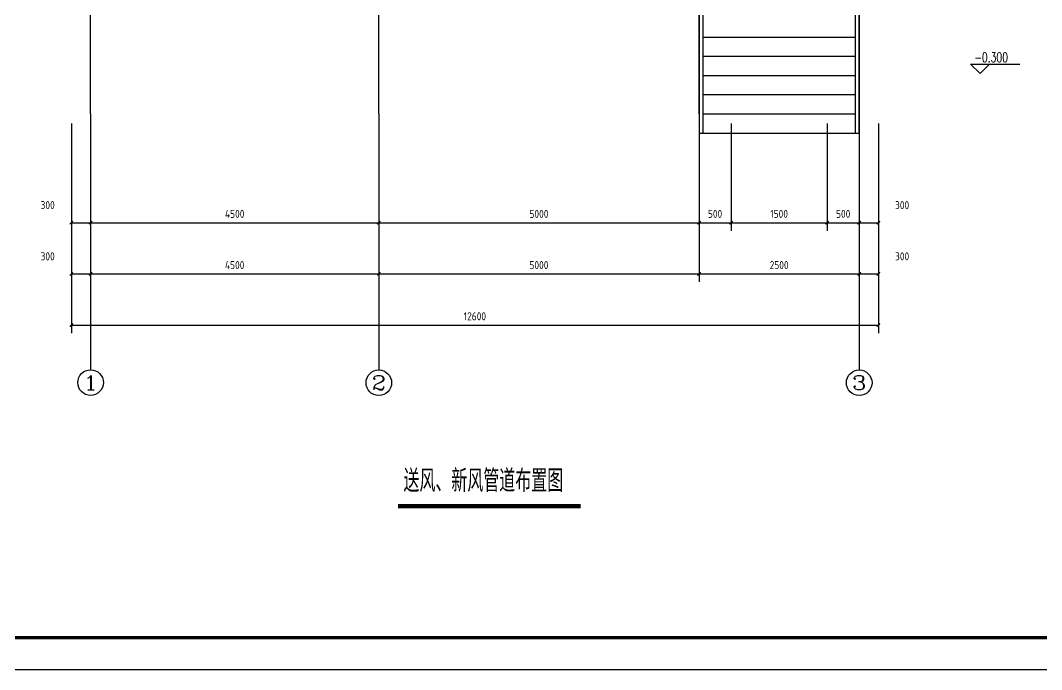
# Model space of a CAD drawing. Extents: x 5136380 to 5447195, y -425726 to -253846.
# Drawn here: x 5273189 to 5289132, y -399873 to -389733 of the extents above; entities that cross this region are included whole.
import ezdxf
from ezdxf.enums import TextEntityAlignment as Align

# ---------------------------------------------------------------- set-up
doc = ezdxf.new("R2010")
doc.units = 0
doc.header["$LTSCALE"] = 1000
doc.header["$MEASUREMENT"] = 0
doc.linetypes.add('DOTE', pattern=[2.42, 2, -0.2, 0.02, -0.2])
doc.layers.get('0').update_dxf_attribs({"linetype": 'CONTINUOUS'})
doc.layers.get('Defpoints').update_dxf_attribs({"linetype": 'CONTINUOUS'})
for name, color, linetype in [('AXIS', 3, 'CONTINUOUS'), ('AXIS_TEXT', 7, 'CONTINUOUS'), ('DIM_ELEV', 3, 'CONTINUOUS'), ('DIM_SYMB', 3, 'CONTINUOUS'), ('DOTE', 252, 'CONTINUOUS'), ('PUB_TEXT', 7, 'CONTINUOUS'), ('PUB_TITLE', 4, 'CONTINUOUS'), ('STAIR', 5, 'CONTINUOUS')]:
    doc.layers.add(name, color=color, linetype=linetype)
doc.styles.add('_TCH_AXIS', font='COMPLEX', dxfattribs={"bigfont": 'GBCBIG'})
doc.styles.add('_TCH_DIM', font='SIMPLEX', dxfattribs={"bigfont": 'GBCBIG'})
doc.styles.add('COMPLEX', font='COMPLEX')
doc.styles.add('sceie', font='sceie.shx', dxfattribs={"bigfont": 'sceic.shx'})
doc.styles.add('样式 1', font='sceie.shx', dxfattribs={"width": 0.75, "bigfont": 'sceic.shx'})
doc.dimstyles.new('副本 STANDARD', dxfattribs={"dimscale": 50, "dimtxt": 2.5, "dimasz": 1, "dimexe": 2.5, "dimexo": 3, "dimgap": 1.5, "dimtad": 1, "dimdec": 0, "dimzin": 0, "dimdsep": 46, "dimtxsty": 'sceie', "dimblk": 'ARCHTICK', "dimcen": 0.09, "dimadec": 0, "dimazin": 0, "dimtfac": 1, "dimtdec": 0, "dimtix": 1, "dimtmove": 2, "dimatfit": 3, "dimfxl": 0, "dimtolj": 1, "dimtzin": 0, "dimarcsym": 0})

# ---------------------------------------------------------------- blocks, each defined once
blk = doc.blocks.new('_ArchTick')
at = {"color": 0, "linetype": 'ByBlock', "const_width": 0.4}
blk.add_lwpolyline([(-0.5, -0.5), (0.5, 0.5)], dxfattribs=at)
blk = doc.blocks.new('*D186')
at = {"color": 0, "lineweight": -2, "transparency": 16777216}
for p, q in [((5273984, -391343), (5273984, -393018)), ((5274284, -391343), (5274284, -393018)), ((5273984, -392893), (5274284, -392893))]:
    blk.add_line(p, q, dxfattribs=at)
at = {"layer": 'Defpoints', "color": 0, "transparency": 16777216}
for p in [(5273984, -391193), (5274284, -391193), (5274284, -392893)]:
    blk.add_point(p, dxfattribs=at)
at = {"color": 0, "lineweight": -2, "transparency": 16777216, "xscale": 50, "yscale": 50, "zscale": 50, "rotation": 180}
blk.add_blockref('_ArchTick', (5273984, -392893), dxfattribs=at)
at = {"color": 0, "lineweight": -2, "transparency": 16777216, "xscale": 50, "yscale": 50, "zscale": 50}
blk.add_blockref('_ArchTick', (5274284, -392893), dxfattribs=at)
at = {"color": 0, "transparency": 16777216, "insert": (5273614, -392618), "char_height": 125, "attachment_point": 5, "style": 'sceie'}
blk.add_mtext('\\A1;300', dxfattribs=at)
blk = doc.blocks.new('*D187')
at = {"color": 0, "lineweight": -2, "transparency": 16777216}
for p, q in [((5274284, -391343), (5274284, -393018)), ((5278784, -391343), (5278784, -393018)), ((5274284, -392893), (5278784, -392893))]:
    blk.add_line(p, q, dxfattribs=at)
at = {"layer": 'Defpoints', "color": 0, "transparency": 16777216}
for p in [(5274284, -391193), (5278784, -391193), (5278784, -392893)]:
    blk.add_point(p, dxfattribs=at)
at = {"color": 0, "lineweight": -2, "transparency": 16777216, "xscale": 50, "yscale": 50, "zscale": 50, "rotation": 180}
blk.add_blockref('_ArchTick', (5274284, -392893), dxfattribs=at)
at = {"color": 0, "lineweight": -2, "transparency": 16777216, "xscale": 50, "yscale": 50, "zscale": 50}
blk.add_blockref('_ArchTick', (5278784, -392893), dxfattribs=at)
at = {"color": 0, "transparency": 16777216, "insert": (5276534, -392755), "char_height": 125, "attachment_point": 5, "style": 'sceie'}
blk.add_mtext('\\A1;4500', dxfattribs=at)
blk = doc.blocks.new('*D188')
at = {"color": 0, "lineweight": -2, "transparency": 16777216}
for p, q in [((5278784, -391343), (5278784, -393018)), ((5283784, -391343), (5283784, -393018)), ((5278784, -392893), (5283784, -392893))]:
    blk.add_line(p, q, dxfattribs=at)
at = {"layer": 'Defpoints', "color": 0, "transparency": 16777216}
for p in [(5278784, -391193), (5283784, -391193), (5283784, -392893)]:
    blk.add_point(p, dxfattribs=at)
at = {"color": 0, "lineweight": -2, "transparency": 16777216, "xscale": 50, "yscale": 50, "zscale": 50, "rotation": 180}
blk.add_blockref('_ArchTick', (5278784, -392893), dxfattribs=at)
at = {"color": 0, "lineweight": -2, "transparency": 16777216, "xscale": 50, "yscale": 50, "zscale": 50}
blk.add_blockref('_ArchTick', (5283784, -392893), dxfattribs=at)
at = {"color": 0, "transparency": 16777216, "insert": (5281284, -392755), "char_height": 125, "attachment_point": 5, "style": 'sceie'}
blk.add_mtext('\\A1;5000', dxfattribs=at)
blk = doc.blocks.new('*D189')
at = {"color": 0, "lineweight": -2, "transparency": 16777216}
for p, q in [((5283784, -391343), (5283784, -393018)), ((5284284, -391343), (5284284, -393018)), ((5283784, -392893), (5284284, -392893))]:
    blk.add_line(p, q, dxfattribs=at)
at = {"layer": 'Defpoints', "color": 0, "transparency": 16777216}
for p in [(5283784, -391193), (5284284, -391193), (5284284, -392893)]:
    blk.add_point(p, dxfattribs=at)
at = {"color": 0, "lineweight": -2, "transparency": 16777216, "xscale": 50, "yscale": 50, "zscale": 50, "rotation": 180}
blk.add_blockref('_ArchTick', (5283784, -392893), dxfattribs=at)
at = {"color": 0, "lineweight": -2, "transparency": 16777216, "xscale": 50, "yscale": 50, "zscale": 50}
blk.add_blockref('_ArchTick', (5284284, -392893), dxfattribs=at)
at = {"color": 0, "transparency": 16777216, "insert": (5284034, -392755), "char_height": 125, "attachment_point": 5, "style": 'sceie'}
blk.add_mtext('\\A1;500', dxfattribs=at)
blk = doc.blocks.new('*D190')
at = {"color": 0, "lineweight": -2, "transparency": 16777216}
for p, q in [((5284284, -391343), (5284284, -393018)), ((5285784, -391343), (5285784, -393018)), ((5284284, -392893), (5285784, -392893))]:
    blk.add_line(p, q, dxfattribs=at)
at = {"layer": 'Defpoints', "color": 0, "transparency": 16777216}
for p in [(5284284, -391193), (5285784, -391193), (5285784, -392893)]:
    blk.add_point(p, dxfattribs=at)
at = {"color": 0, "lineweight": -2, "transparency": 16777216, "xscale": 50, "yscale": 50, "zscale": 50, "rotation": 180}
blk.add_blockref('_ArchTick', (5284284, -392893), dxfattribs=at)
at = {"color": 0, "lineweight": -2, "transparency": 16777216, "xscale": 50, "yscale": 50, "zscale": 50}
blk.add_blockref('_ArchTick', (5285784, -392893), dxfattribs=at)
at = {"color": 0, "transparency": 16777216, "insert": (5285034, -392755), "char_height": 125, "attachment_point": 5, "style": 'sceie'}
blk.add_mtext('\\A1;1500', dxfattribs=at)
blk = doc.blocks.new('*D191')
at = {"color": 0, "lineweight": -2, "transparency": 16777216}
for p, q in [((5285784, -391343), (5285784, -393018)), ((5286284, -391343), (5286284, -393018)), ((5285784, -392893), (5286284, -392893))]:
    blk.add_line(p, q, dxfattribs=at)
at = {"layer": 'Defpoints', "color": 0, "transparency": 16777216}
for p in [(5285784, -391193), (5286284, -391193), (5286284, -392893)]:
    blk.add_point(p, dxfattribs=at)
at = {"color": 0, "lineweight": -2, "transparency": 16777216, "xscale": 50, "yscale": 50, "zscale": 50, "rotation": 180}
blk.add_blockref('_ArchTick', (5285784, -392893), dxfattribs=at)
at = {"color": 0, "lineweight": -2, "transparency": 16777216, "xscale": 50, "yscale": 50, "zscale": 50}
blk.add_blockref('_ArchTick', (5286284, -392893), dxfattribs=at)
at = {"color": 0, "transparency": 16777216, "insert": (5286034, -392755), "char_height": 125, "attachment_point": 5, "style": 'sceie'}
blk.add_mtext('\\A1;500', dxfattribs=at)
blk = doc.blocks.new('*D192')
at = {"color": 0, "lineweight": -2, "transparency": 16777216}
for p, q in [((5286284, -391343), (5286284, -393018)), ((5286584, -391343), (5286584, -393018)), ((5286284, -392893), (5286584, -392893))]:
    blk.add_line(p, q, dxfattribs=at)
at = {"layer": 'Defpoints', "color": 0, "transparency": 16777216}
for p in [(5286284, -391193), (5286584, -391193), (5286584, -392893)]:
    blk.add_point(p, dxfattribs=at)
at = {"color": 0, "lineweight": -2, "transparency": 16777216, "xscale": 50, "yscale": 50, "zscale": 50, "rotation": 180}
blk.add_blockref('_ArchTick', (5286284, -392893), dxfattribs=at)
at = {"color": 0, "lineweight": -2, "transparency": 16777216, "xscale": 50, "yscale": 50, "zscale": 50}
blk.add_blockref('_ArchTick', (5286584, -392893), dxfattribs=at)
at = {"color": 0, "transparency": 16777216, "insert": (5286954, -392618), "char_height": 125, "attachment_point": 5, "style": 'sceie'}
blk.add_mtext('\\A1;300', dxfattribs=at)
blk = doc.blocks.new('*D202')
at = {"color": 0, "lineweight": -2, "transparency": 16777216}
for p, q in [((5273984, -391343), (5273984, -393818)), ((5274284, -391343), (5274284, -393818)), ((5273984, -393693), (5274284, -393693))]:
    blk.add_line(p, q, dxfattribs=at)
at = {"layer": 'Defpoints', "color": 0, "transparency": 16777216}
for p in [(5273984, -391193), (5274284, -391193), (5274284, -393693)]:
    blk.add_point(p, dxfattribs=at)
at = {"color": 0, "lineweight": -2, "transparency": 16777216, "xscale": 50, "yscale": 50, "zscale": 50, "rotation": 180}
blk.add_blockref('_ArchTick', (5273984, -393693), dxfattribs=at)
at = {"color": 0, "lineweight": -2, "transparency": 16777216, "xscale": 50, "yscale": 50, "zscale": 50}
blk.add_blockref('_ArchTick', (5274284, -393693), dxfattribs=at)
at = {"color": 0, "transparency": 16777216, "insert": (5273614, -393418), "char_height": 125, "attachment_point": 5, "style": 'sceie'}
blk.add_mtext('\\A1;300', dxfattribs=at)
blk = doc.blocks.new('*D203')
at = {"color": 0, "lineweight": -2, "transparency": 16777216}
for p, q in [((5274284, -391343), (5274284, -393818)), ((5278784, -391343), (5278784, -393818)), ((5274284, -393693), (5278784, -393693))]:
    blk.add_line(p, q, dxfattribs=at)
at = {"layer": 'Defpoints', "color": 0, "transparency": 16777216}
for p in [(5274284, -391193), (5278784, -391193), (5278784, -393693)]:
    blk.add_point(p, dxfattribs=at)
at = {"color": 0, "lineweight": -2, "transparency": 16777216, "xscale": 50, "yscale": 50, "zscale": 50, "rotation": 180}
blk.add_blockref('_ArchTick', (5274284, -393693), dxfattribs=at)
at = {"color": 0, "lineweight": -2, "transparency": 16777216, "xscale": 50, "yscale": 50, "zscale": 50}
blk.add_blockref('_ArchTick', (5278784, -393693), dxfattribs=at)
at = {"color": 0, "transparency": 16777216, "insert": (5276534, -393555), "char_height": 125, "attachment_point": 5, "style": 'sceie'}
blk.add_mtext('\\A1;4500', dxfattribs=at)
blk = doc.blocks.new('*D204')
at = {"color": 0, "lineweight": -2, "transparency": 16777216}
for p, q in [((5278784, -391343), (5278784, -393818)), ((5283784, -391343), (5283784, -393818)), ((5278784, -393693), (5283784, -393693))]:
    blk.add_line(p, q, dxfattribs=at)
at = {"layer": 'Defpoints', "color": 0, "transparency": 16777216}
for p in [(5278784, -391193), (5283784, -391193), (5283784, -393693)]:
    blk.add_point(p, dxfattribs=at)
at = {"color": 0, "lineweight": -2, "transparency": 16777216, "xscale": 50, "yscale": 50, "zscale": 50, "rotation": 180}
blk.add_blockref('_ArchTick', (5278784, -393693), dxfattribs=at)
at = {"color": 0, "lineweight": -2, "transparency": 16777216, "xscale": 50, "yscale": 50, "zscale": 50}
blk.add_blockref('_ArchTick', (5283784, -393693), dxfattribs=at)
at = {"color": 0, "transparency": 16777216, "insert": (5281284, -393555), "char_height": 125, "attachment_point": 5, "style": 'sceie'}
blk.add_mtext('\\A1;5000', dxfattribs=at)
blk = doc.blocks.new('*D205')
at = {"color": 0, "lineweight": -2, "transparency": 16777216}
for p, q in [((5283784, -391343), (5283784, -393818)), ((5286284, -391343), (5286284, -393818)), ((5283784, -393693), (5286284, -393693))]:
    blk.add_line(p, q, dxfattribs=at)
at = {"layer": 'Defpoints', "color": 0, "transparency": 16777216}
for p in [(5283784, -391193), (5286284, -391193), (5286284, -393693)]:
    blk.add_point(p, dxfattribs=at)
at = {"color": 0, "lineweight": -2, "transparency": 16777216, "xscale": 50, "yscale": 50, "zscale": 50, "rotation": 180}
blk.add_blockref('_ArchTick', (5283784, -393693), dxfattribs=at)
at = {"color": 0, "lineweight": -2, "transparency": 16777216, "xscale": 50, "yscale": 50, "zscale": 50}
blk.add_blockref('_ArchTick', (5286284, -393693), dxfattribs=at)
at = {"color": 0, "transparency": 16777216, "insert": (5285034, -393555), "char_height": 125, "attachment_point": 5, "style": 'sceie'}
blk.add_mtext('\\A1;2500', dxfattribs=at)
blk = doc.blocks.new('*D206')
at = {"color": 0, "lineweight": -2, "transparency": 16777216}
for p, q in [((5286284, -391343), (5286284, -393818)), ((5286584, -391343), (5286584, -393818)), ((5286284, -393693), (5286584, -393693))]:
    blk.add_line(p, q, dxfattribs=at)
at = {"layer": 'Defpoints', "color": 0, "transparency": 16777216}
for p in [(5286284, -391193), (5286584, -391193), (5286584, -393693)]:
    blk.add_point(p, dxfattribs=at)
at = {"color": 0, "lineweight": -2, "transparency": 16777216, "xscale": 50, "yscale": 50, "zscale": 50, "rotation": 180}
blk.add_blockref('_ArchTick', (5286284, -393693), dxfattribs=at)
at = {"color": 0, "lineweight": -2, "transparency": 16777216, "xscale": 50, "yscale": 50, "zscale": 50}
blk.add_blockref('_ArchTick', (5286584, -393693), dxfattribs=at)
at = {"color": 0, "transparency": 16777216, "insert": (5286954, -393418), "char_height": 125, "attachment_point": 5, "style": 'sceie'}
blk.add_mtext('\\A1;300', dxfattribs=at)
blk = doc.blocks.new('*D207')
at = {"color": 0, "lineweight": -2, "transparency": 16777216}
for p, q in [((5273984, -391343), (5273984, -394618)), ((5286584, -391343), (5286584, -394618)), ((5273984, -394493), (5286584, -394493))]:
    blk.add_line(p, q, dxfattribs=at)
at = {"layer": 'Defpoints', "color": 0, "transparency": 16777216}
for p in [(5273984, -391193), (5286584, -391193), (5286584, -394493)]:
    blk.add_point(p, dxfattribs=at)
at = {"color": 0, "lineweight": -2, "transparency": 16777216, "xscale": 50, "yscale": 50, "zscale": 50, "rotation": 180}
blk.add_blockref('_ArchTick', (5273984, -394493), dxfattribs=at)
at = {"color": 0, "lineweight": -2, "transparency": 16777216, "xscale": 50, "yscale": 50, "zscale": 50}
blk.add_blockref('_ArchTick', (5286584, -394493), dxfattribs=at)
at = {"color": 0, "transparency": 16777216, "insert": (5280284, -394355), "char_height": 125, "attachment_point": 5, "style": 'sceie'}
blk.add_mtext('\\A1;12600', dxfattribs=at)
blk = doc.blocks.new('_AXISO')
blk.add_circle((0, 0), 0.5)
at = {"layer": 'AXIS_TEXT', "style": 'COMPLEX', "width": 1.041667}
blk.add_attdef('A', text='', height=0.56, dxfattribs=at).set_placement((-0.25, -0.28), (0.25, -0.28), align=Align.FIT)

msp = doc.modelspace()

# ---------------------------------------------------------------- linework, layer by layer
at = {"layer": 'AXIS', "color": 0}
for p, q in [((5274284.1, -391192.7), (5274284.1, -395192.7)), ((5278784.1, -391192.7), (5278784.1, -395192.7)), ((5286284.1, -391192.7), (5286284.1, -395192.7))]:
    msp.add_line(p, q, dxfattribs=at)
at = {"layer": 'DIM_ELEV', "color": 0}
for p, q in [((5288170.6, -390564.3), (5288020.6, -390414.3)), ((5288020.6, -390414.3), (5288790.8, -390414.3)), ((5288170.6, -390564.3), (5288320.6, -390414.3))]:
    msp.add_line(p, q, dxfattribs=at)
at = {"layer": 'DIM_SYMB', "const_width": 70}
msp.add_lwpolyline([(5279084.3, -397322.1), (5281935, -397322.1)], dxfattribs=at)
at = {"layer": 'DOTE', "linetype": 'DOTE'}
for p, q in [((5274284.1, -391192.7), (5274284.1, -374892.7)), ((5278784.1, -391192.7), (5278784.1, -374892.7)), ((5286284.1, -391192.7), (5286284.1, -374892.7)), ((5286284.1, -374892.7), (5286284.1, -392792.7))]:
    msp.add_line(p, q, dxfattribs=at)
at = {"layer": 'DOTE', "color": 253, "linetype": 'DOTE'}
for p, q in [((5283784.3, -391192.7), (5283784.3, -385215.2)), ((5283784.1, -391192.7), (5283784.1, -385692.7))]:
    msp.add_line(p, q, dxfattribs=at)
at = {"layer": 'PUB_TITLE', "color": 4}
msp.add_lwpolyline([(5260793, -399873.5), (5302843, -399873.5), (5302843, -370173.5), (5260793, -370173.5)], close=True, dxfattribs=at)
at = {"layer": 'PUB_TITLE', "color": 4, "const_width": 50}
msp.add_lwpolyline([(5262043, -399373.5), (5302343, -399373.5), (5302343, -370673.5), (5262043, -370673.5)], close=True, dxfattribs=at)
at = {"layer": 'STAIR', "color": 253}
for p, q in [((5283844.3, -389992.7), (5286224.3, -389992.7)), ((5283844.3, -390292.7), (5286224.3, -390292.7)), ((5283844.3, -390592.7), (5286224.3, -390592.7)), ((5283844.3, -390892.7), (5286224.3, -390892.7)), ((5283844.3, -391192.7), (5286224.3, -391192.7))]:
    msp.add_line(p, q, dxfattribs=at)
for points in [[(5283784.3, -388492.7), (5283784.3, -391492.7), (5286284.3, -391492.7), (5286284.3, -388492.7)], [(5283844.3, -388492.7), (5283844.3, -391492.7)], [(5286224.3, -391492.7), (5286224.3, -388492.7)]]:
    msp.add_lwpolyline(points, dxfattribs=at)

# ---------------------------------------------------------------- block references
at = {"layer": 'AXIS', "color": 0}
ref = msp.add_blockref('_AXISO', (5274284.1, -395390.5), dxfattribs=dict(at, xscale=400, yscale=400, zscale=400))
ref.add_attrib('A', '1', dxfattribs={"layer": 'AXIS_TEXT', "color": 0, "height": 226.3, "style": '_TCH_AXIS', "width": 2.333333}).set_placement((5274170.9, -395503.7), (5274397.2, -395503.7), align=Align.FIT)
ref = msp.add_blockref('_AXISO', (5278784.1, -395392.7), dxfattribs=dict(at, xscale=400, yscale=400, zscale=400))
ref.add_attrib('A', '2', dxfattribs={"layer": 'AXIS_TEXT', "color": 0, "height": 226.3, "style": '_TCH_AXIS', "width": 1.5}).set_placement((5278670.9, -395505.9), (5278897.2, -395505.9), align=Align.FIT)
ref = msp.add_blockref('_AXISO', (5286284.1, -395392.7), dxfattribs=dict(at, xscale=400, yscale=400, zscale=400))
ref.add_attrib('A', '3', dxfattribs={"layer": 'AXIS_TEXT', "color": 0, "height": 226.3, "style": '_TCH_AXIS', "width": 1.5}).set_placement((5286170.9, -395505.9), (5286397.2, -395505.9), align=Align.FIT)

# ---------------------------------------------------------------- texts
at = {"layer": 'PUB_TEXT', "color": 0}
for s, height, style, width, p in [('-0.300', 150, '_TCH_DIM', 0.705882, (5288081.2, -390384.7)), ('送风、新风管道布置图', 350, '样式 1', 0.75, (5279168.6, -397099.4))]:
    msp.add_text(s, height=height, dxfattribs=dict(at, style=style, width=width)).set_placement(p)

# ---------------------------------------------------------------- dimensions: what is measured, and where the dimension line sits
at = {"color": 0}
for base, p1, p2, picture, middle in [((5274284.1, -392892.7), (5273984.1, -391192.7), (5274284.1, -391192.7), '*D186', (5273614.1, -392617.7)), ((5274284.1, -393692.7), (5273984.1, -391192.7), (5274284.1, -391192.7), '*D202', (5273614.1, -393417.7)), ((5286584.1, -392892.7), (5286284.1, -391192.7), (5286584.1, -391192.7), '*D192', (5286954.1, -392617.7)), ((5286584.1, -393692.7), (5286284.1, -391192.7), (5286584.1, -391192.7), '*D206', (5286954.1, -393417.7))]:
    dim = msp.add_linear_dim(base=base, p1=p1, p2=p2, angle=0, dimstyle='副本 STANDARD', dxfattribs=at)
    dim.commit()
    dim.dimension.update_dxf_attribs({"geometry": picture, "text_midpoint": middle, "dimtype": 161})
for p1, p2, distance, picture, middle in [((5273984.1, -391192.7), (5286584.1, -391192.7), -3300, '*D207', (5280284.1, -394355.2)), ((5274284.1, -391192.7), (5278784.1, -391192.7), -1700, '*D187', (5276534.1, -392755.2)), ((5274284.1, -391192.7), (5278784.1, -391192.7), -2500, '*D203', (5276534.1, -393555.2)), ((5278784.1, -391192.7), (5283784.1, -391192.7), -1700, '*D188', (5281284.1, -392755.2)), ((5278784.1, -391192.7), (5283784.1, -391192.7), -2500, '*D204', (5281284.1, -393555.2)), ((5283784.1, -391192.7), (5284284.3, -391192.7), -1700, '*D189', (5284034.2, -392755.2)), ((5283784.1, -391192.7), (5286284.1, -391192.7), -2500, '*D205', (5285034.1, -393555.2)), ((5284284.3, -391192.7), (5285784.3, -391192.7), -1700, '*D190', (5285034.3, -392755.2)), ((5285784.3, -391192.7), (5286284.1, -391192.7), -1700, '*D191', (5286034.2, -392755.2))]:
    dim = msp.add_aligned_dim(p1=p1, p2=p2, distance=distance, dimstyle='副本 STANDARD', dxfattribs=at)
    dim.commit()
    dim.dimension.update_dxf_attribs({"geometry": picture, "text_midpoint": middle})

doc.saveas('drawing.dxf')
